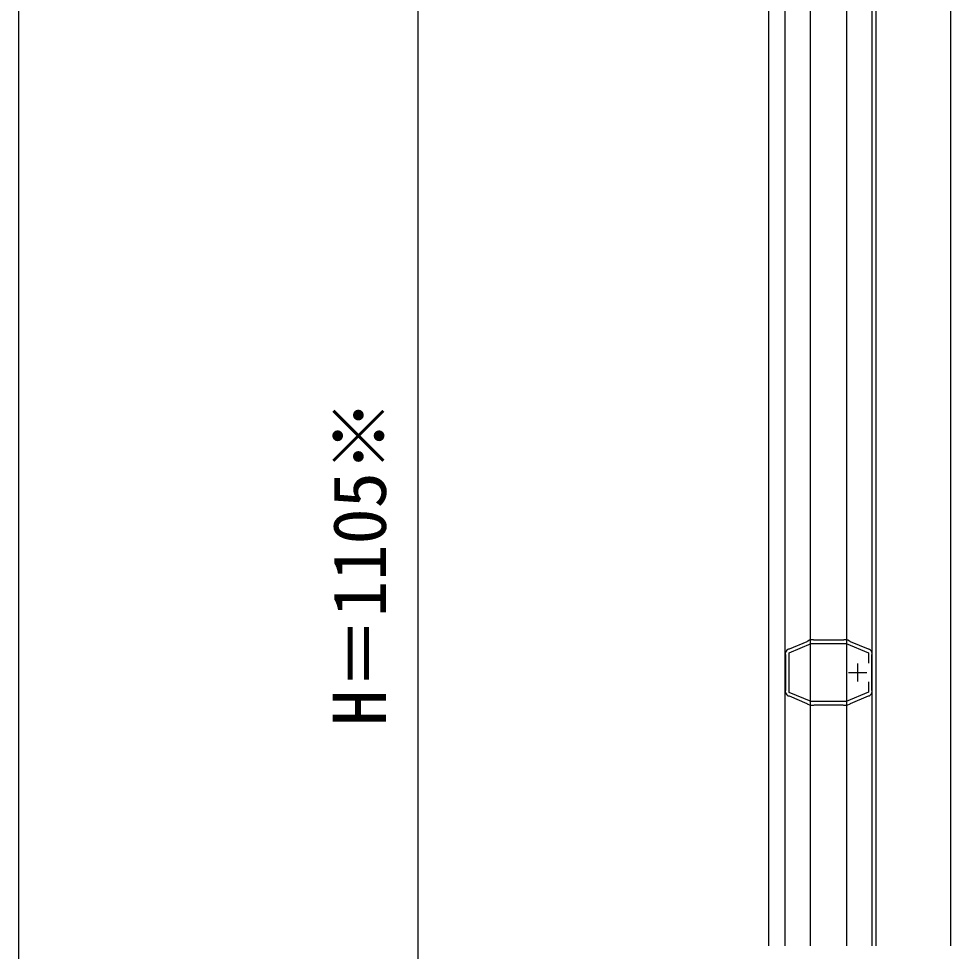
# Model space of a CAD drawing. Units: millimetres, scale not verified. Extents: x -875 to 875, y -1304 to 1296.
# Drawn here: x -875 to -618.5, y -580 to -323.2 of the extents above; entities that cross this region are included whole.
import ezdxf
from ezdxf.enums import TextEntityAlignment as Align

# ---------------------------------------------------------------- set-up
doc = ezdxf.new("R2010")
doc.units = ezdxf.units.MM
doc.header["$LTSCALE"] = 8
for name, color, linetype in [('0-4_YKK_11E', 7, 'Continuous'), ('0-5_YKK_12', 2, 'Continuous'), ('0-7_YKK_D', 6, 'Continuous'), ('0-8_YKK_ZWAK', 7, 'Continuous')]:
    doc.layers.add(name, color=color, linetype=linetype)
doc.styles.add('ＭＳ ゴシック', font='')
doc.styles.get('ＭＳ ゴシック').set_extended_font_data('MS Gothic')

msp = doc.modelspace()

# ---------------------------------------------------------------- linework, layer by layer
at = {"layer": '0-4_YKK_11E'}
for p, q in [((-643.993, -505.7), (-643.993, -500.7)), ((-646.493, -503.2), (-641.493, -503.2))]:
    msp.add_line(p, q, dxfattribs=at)
for points in [[(-657.293, -494.317), (-657.77, -494.517), (-657.872, -494.615), (-657.975, -494.712), (-662.918, -496.791), (-663.055, -496.797), (-663.211, -496.812)], [(-640.994, -505.79), (-640.993, -508.602), (-647.176, -511.2), (-656.812, -511.2), (-662.894, -508.644), (-662.894, -497.756), (-656.812, -495.2), (-647.175, -495.2), (-640.994, -497.798), (-640.994, -500.61)], [(-647.276, -494.2), (-647.794, -494.2), (-647.926, -494.25), (-648.058, -494.3), (-655.929, -494.3), (-656.061, -494.25), (-656.194, -494.2), (-656.712, -494.2)], [(-640.776, -496.812), (-640.932, -496.797), (-641.069, -496.791), (-646.012, -494.712), (-646.115, -494.615), (-646.218, -494.517), (-646.695, -494.317)], [(-663.986, -497.98), (-663.94, -498.128), (-663.894, -498.257)], [(-640.001, -508.42), (-640.047, -508.271), (-640.094, -508.143), (-640.094, -498.257), (-640.047, -498.129), (-640.001, -497.98)], [(-663.894, -498.257), (-663.894, -508.143), (-663.94, -508.271), (-663.986, -508.42)], [(-663.211, -509.587), (-663.055, -509.603), (-662.918, -509.609), (-657.975, -511.688), (-657.872, -511.785), (-657.77, -511.883), (-657.293, -512.083)], [(-646.695, -512.083), (-646.218, -511.883), (-646.115, -511.785), (-646.012, -511.688), (-641.069, -509.609), (-640.932, -509.603), (-640.776, -509.588)], [(-656.712, -512.2), (-656.194, -512.2), (-656.061, -512.15), (-655.929, -512.1), (-648.058, -512.1), (-647.926, -512.15), (-647.794, -512.2), (-647.276, -512.2)]]:
    msp.add_lwpolyline(points, dxfattribs=at)
for centre, start, end in [((-656.712, -495.7), 89.99994, 112.78745), ((-647.276, -495.7), 67.21227, 90), ((-662.494, -498.13), 118.55562, 174.26075), ((-641.494, -498.13), 5.73917, 61.44408), ((-662.494, -508.27), 185.73921, 241.44435), ((-641.494, -508.27), 298.55653, 354.26086), ((-656.712, -510.7), 247.21229, 270.00002), ((-647.276, -510.7), 269.99992, 292.78766)]:
    msp.add_arc(centre, 1.5, start, end, dxfattribs=at)
at = {"layer": '0-5_YKK_12'}
for p, q in [((-639, -174.2), (-639, -578.458)), ((-668.5, -578.458), (-668.5, -234.2)), ((-664, -578.458), (-664, -234.2)), ((-657.002, -578.458), (-657.002, -234.2)), ((-647, -578.458), (-647, -234.2)), ((-640, -578.458), (-640, -234.2))]:
    msp.add_line(p, q, dxfattribs=at)
msp.add_lwpolyline([(-637.8, -234.2), (-618.5, -234.2), (-618.5, -578.458)], dxfattribs=at)
at = {"layer": '0-7_YKK_D'}
msp.add_line((-765, -689.7), (-765, -211.7), dxfattribs=at)
at = {"layer": '0-8_YKK_ZWAK'}
msp.add_line((-875, 1245.8), (-875, -1304.2), dxfattribs=at)

# ---------------------------------------------------------------- texts
at = {"layer": '0-7_YKK_D', "style": 'ＭＳ ゴシック'}
msp.add_text('H＝1105※', height=14.66, rotation=90, dxfattribs=at).set_placement((-769.477, -517.859), align=Align.BOTTOM_LEFT)

doc.saveas('drawing.dxf')
